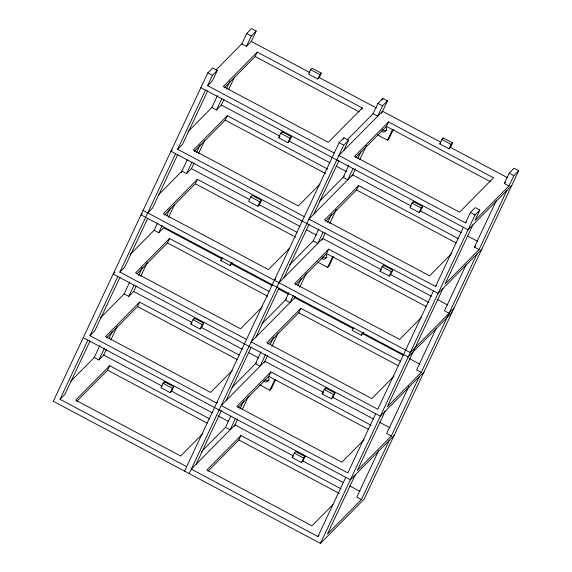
<?xml version="1.0" encoding="UTF-8"?>
<svg xmlns="http://www.w3.org/2000/svg" width="572" height="572" viewBox="0 0 572 572"><rect width="100%" height="100%" fill="white"/><g stroke="black" fill="none" stroke-linecap="round" stroke-linejoin="round"><path stroke-width="0.86" d="M334.234 153.039L207.6 85.671L212.455 80.759L217.331 70.399L212.698 67.932L207.843 72.851L53.296 401.279L320.456 543.4L364.157 499.149L518.704 170.721L514.071 168.254L509.216 173.173L504.347 183.526L508.98 185.993L513.849 175.64L518.704 170.721M186.651 466.666L60.017 399.306L87.859 340.133M217.796 401.823L216.581 403.053L89.947 335.692L117.796 276.519M246.518 339.439L119.884 272.079L175.575 153.725M304.297 216.652L177.663 149.285L205.512 90.111M207.6 85.671L212.477 75.318L217.331 70.399M90.083 340.812L64.872 394.387L60.017 399.306M120.02 277.198L94.809 330.773L89.947 335.692M147.698 218.382L124.739 267.16L119.884 272.079M177.799 154.404L152.588 207.986L147.733 212.898M207.736 90.791L182.518 144.373L177.663 149.285M70.742 381.288L94.23 357.507L99.871 345.509M100.679 317.674L124.167 293.894L129.808 281.896M129.994 254.683L154.097 230.28L157.486 223.08M181.195 172.701L187.216 159.903M187.773 131.896L211.876 107.486L217.524 95.495M241.813 43.872L246.689 33.519L251.544 28.6L256.177 31.067L251.301 41.42L246.446 46.339L241.813 43.872L215.858 70.156M94.23 357.507L98.863 359.974L104.504 347.976M109.023 338.381L112.412 331.181M124.167 293.894L128.8 296.353L134.062 285.163M138.581 275.561L142.342 267.567M154.097 230.28L158.73 232.74L162.119 225.547M166.631 215.951L170.02 208.751M158.458 194.88L181.946 171.1L186.579 173.566L191.849 162.369M196.36 152.774L200.121 144.78M211.876 107.486L216.509 109.953L221.779 98.756M226.297 89.16L230.058 81.16M246.446 46.339L251.322 35.979L256.177 31.067M98.863 359.974L103.718 355.055L106.349 349.456M110.868 339.861L117.267 326.262M128.8 296.353L133.655 291.441L136.286 285.843M140.805 276.247L147.197 262.648M168.475 217.431L174.503 204.633M186.579 173.566L191.434 168.647L194.065 163.049M198.584 153.453L204.604 140.662M216.509 109.953L221.371 105.034L224.002 99.435M228.514 89.84L234.541 77.048M76.684 401.451L107.586 370.163L109.674 365.722L209.981 419.083M106.621 337.837L137.516 306.542L139.604 302.109L239.132 355.048M137.173 273.595L167.453 242.928L169.541 238.495L269.069 291.434M164.4 215.043L195.302 183.755L197.39 179.315L296.911 232.261M194.33 151.43L225.232 120.141L227.32 115.701L327.634 169.062M224.267 87.816L255.169 56.528L257.257 52.088L362.269 107.951L361.575 109.431M163.034 383.304L160.946 387.744L170.213 392.678L171.664 391.198L173.752 386.765L164.493 381.831L163.034 383.304L172.301 388.238L173.752 386.765M190.876 324.131L192.964 319.691L194.423 318.218L203.689 323.144L201.601 327.584L200.143 329.057L190.876 324.131L191.849 323.151M232.232 262.491L230.08 265.444L220.813 260.517L222.208 257.557M250.75 196.904L248.663 201.344L257.922 206.27L259.381 204.797L261.468 200.357L252.202 195.431L250.75 196.904L260.017 201.83L261.468 200.357M278.593 137.723L280.68 133.29L282.139 131.81L291.405 136.744L289.318 141.184L287.859 142.657L278.593 137.723L279.565 136.744M310.617 69.677L308.53 74.11L317.796 79.043L319.255 77.563L321.342 73.13L312.076 68.197L310.617 69.677L319.884 74.603L321.342 73.13M163.792 383.312L164.493 381.831M193.729 319.698L194.423 318.218M281.445 133.29L282.139 131.81M170.213 392.678L172.301 388.238M200.143 329.057L202.231 324.624L203.689 323.144M230.08 265.444L231.474 262.491M257.922 206.27L260.017 201.83M287.859 142.657L289.947 138.217L291.405 136.744M317.796 79.043L319.884 74.603M184.563 471.106L339.103 142.678L343.958 137.766L348.591 140.226L343.722 150.586M343.214 139.353L343.958 137.766M189.189 473.573L343.736 145.145L348.591 140.226M196.139 464.214L221.35 410.639M226.069 400.6L251.287 347.025M256.006 336.987L278.957 288.209M283.855 277.813L309.066 224.231M313.785 214.2L338.996 160.618M201.394 451.737L225.497 427.334L230.759 416.137M261.075 351.723L255.427 363.72L260.06 366.187L265.708 354.19M288.753 292.907L285.364 300.107L289.997 302.567L293.386 295.374M289.725 264.707L313.213 240.926L318.854 228.936M348.791 165.322L343.143 177.313L347.776 179.78L353.046 168.583M347.125 139.983L373.08 113.699L377.949 103.346L382.811 98.427L387.437 100.894L381.581 113.349M382.06 100.021L382.811 98.427M235.392 418.604L230.13 429.801L225.497 427.334M239.911 409.009L243.672 401.008M270.22 344.594L273.609 337.394M297.898 285.778L301.287 278.578M323.108 232.196L317.839 243.393L313.213 240.926M327.627 222.601L331.388 214.607M357.936 158.187L360.946 151.787M387.437 100.894L382.582 105.813L377.713 116.166L373.08 113.699M234.413 426.097L237.823 418.854M242.135 409.688L248.427 396.303M264.343 362.484L267.553 355.67M271.922 346.382L278.085 333.276M294.659 298.062L295.417 296.453M299.742 287.258L306.52 272.865M321.943 240.09L325.332 232.875M329.701 223.588L336.243 209.688M352.059 176.083L355.469 168.833M359.781 159.667L366.559 145.274M207.951 471.278L238.846 439.99L240.934 435.549L341.248 488.91M237.88 407.664L268.783 376.376L270.871 371.936L371.185 425.296M267.818 344.051L298.72 312.755L300.808 308.322L400.336 361.268M295.667 284.87L326.562 253.582L328.65 249.142L428.964 302.502M325.597 221.257L356.499 189.968L358.587 185.528L458.115 238.474M355.534 157.643L386.436 126.355L388.524 121.915L493.536 177.778L459.545 212.198L354.533 156.335L388.524 121.915M259.817 384.849L269.855 390.19L274.982 379.286M317.596 262.062L327.634 267.396L332.761 256.499M377.463 134.828L387.501 140.169L392.635 129.272M275.704 379.372L271.314 388.717L269.855 390.19M333.49 256.578L329.093 265.923L327.634 267.396M393.357 129.351L388.96 138.696L387.501 140.169M292.206 457.571L294.301 453.138L295.753 451.658L305.019 456.592L302.931 461.025L301.473 462.505L292.206 457.571L293.179 456.592M322.143 393.958L324.231 389.518L325.69 388.045L334.956 392.978L332.868 397.411L331.41 398.891L322.143 393.958L323.116 392.978M353.467 327.384L352.08 330.344L361.347 335.271L363.499 332.318M379.922 271.171L382.01 266.731L383.469 265.258L392.735 270.184L390.647 274.624L389.189 276.097L379.922 271.171L380.895 270.184M411.947 203.117L409.859 207.557L419.126 212.484L420.584 211.011L422.672 206.571L413.406 201.644L411.947 203.117L421.214 208.044L422.672 206.571M439.796 143.944L441.884 139.504L443.336 138.031L452.602 142.957L450.514 147.397L449.063 148.87L439.796 143.944L440.762 142.957M324.996 389.525L325.69 388.045M382.775 266.738L383.469 265.258M412.705 203.124L413.406 201.644M442.642 139.504L443.336 138.031M301.473 462.505L303.56 458.065L305.019 456.592M331.41 398.891L333.497 394.451L334.956 392.978M361.347 335.271L362.734 332.318M389.189 276.097L391.277 271.657L392.735 270.184M419.126 212.484L421.214 208.044M449.063 148.87L451.151 144.43L452.602 142.957M292.885 455.684L234.985 424.882L191.284 469.133L317.91 536.5L345.76 477.32M375.697 413.706L347.847 472.88L221.214 405.519L264.915 361.268L323.602 392.485M433.476 290.919L377.785 409.266L251.151 341.906L294.852 297.654L353.532 328.871M411.318 206.077L352.631 174.86L308.93 219.112L435.564 286.479L463.406 227.306M440.469 142.049L382.568 111.247L338.867 155.498L465.501 222.865L470.37 212.505L475.225 207.593L479.858 210.053L474.989 220.413L508.98 185.993M320.456 543.4L475.003 214.972L479.858 210.053M355.248 474.867L327.398 534.048L361.39 499.628L389.239 440.447M385.185 411.254L357.336 470.427L391.327 436.014L419.176 376.834M442.964 288.467L387.273 406.814L421.264 372.401L476.955 254.047M472.901 224.853L445.052 284.027L479.043 249.607L506.885 190.433M378.585 450.779L356.756 497.161L361.39 499.628M408.894 386.365L386.693 433.547L391.327 436.014M436.193 328.349L416.631 369.934L421.264 372.401M466.302 264.378L444.473 310.76L449.106 313.22M479.043 249.607L474.41 247.14L496.231 200.765M257.257 52.088L223.266 86.508L328.278 142.371L362.269 107.951M172.193 150L170.942 151.258L438.109 293.379L481.81 249.127M227.32 115.701L193.329 150.121L298.341 205.984L319.977 184.077M142.256 213.613L141.012 214.872L408.172 356.992L451.873 312.741M197.39 179.315L163.399 213.735L268.411 269.598L289.425 248.32M114.986 272.208L113.163 274.052L380.33 416.173L424.031 371.922M158.73 232.74L163.585 227.828L221.486 258.623M169.541 238.495L135.55 272.908L240.562 328.771L262.19 306.871M139.604 302.109L105.62 336.522L210.632 392.385L232.261 370.484M109.674 365.722L75.683 400.143L180.695 455.998L202.938 433.476M220.813 260.517L221.786 259.531M319.662 201.094L344.358 176.083M358.587 185.528L324.596 219.948L429.608 275.811L451.859 253.282M274.36 280.266L275.575 279.036M278.993 282.732L322.701 238.474L381.381 269.691M328.65 249.142L294.659 283.562L399.671 339.425L421.307 317.524M261.876 323.888L286.579 298.877M300.808 308.322L266.817 342.742L371.829 398.598L394.079 376.076M231.946 387.501L256.642 362.491M270.871 371.936L236.88 406.356L341.892 462.219L364.142 439.689M240.934 435.549L206.95 469.969L311.962 525.832L332.968 504.554M465.501 222.865L466.709 221.636M504.347 183.526L505.555 182.296M511.747 185.514L468.039 229.765L200.879 87.645M435.564 286.479L436.779 285.249M474.41 247.14L475.625 245.917M453.961 308.308L410.26 352.559L143.1 210.439M394.094 435.535L350.393 479.786L83.226 337.666M317.91 536.5L319.126 535.27M246.689 33.519L251.322 35.979M377.949 103.346L382.582 105.813M509.216 173.173L513.849 175.64M441.884 139.504L451.151 144.43M251.301 41.42L309.988 72.637M319.255 77.563L376.369 107.951M450.514 147.397L507.636 177.778M255.169 56.528L359.395 111.969M386.436 126.355L490.662 181.796M207.843 72.851L212.477 75.318M339.103 142.678L343.736 145.145M470.37 212.505L475.003 214.972M280.68 133.29L289.947 138.217M221.371 105.034L280.051 136.25M289.318 141.184L330.001 162.827M336.264 166.152L346.432 171.564M420.584 211.011L461.268 232.654M467.531 235.986L477.699 241.391M225.232 120.141L325.547 173.502M356.499 189.968L456.027 242.914M382.01 266.731L391.277 271.657M191.434 168.647L249.335 199.449M259.381 204.797L300.071 226.44M306.327 229.772L316.502 235.178M390.647 274.624L431.331 296.267M437.594 299.599L447.769 305.005M195.302 183.755L295.61 237.115M326.562 253.582L426.09 306.528M231.538 263.971L272.222 285.614M278.485 288.946L288.653 294.358M362.798 333.798L403.489 355.441M408.966 358.358L419.919 364.185M167.453 242.928L267.76 296.289M298.72 312.755L398.241 365.701M192.964 319.691L202.231 324.624M324.231 389.518L333.497 394.451M133.655 291.441L191.556 322.243M201.601 327.584L242.285 349.227M248.548 352.559L258.723 357.972M332.868 397.411L373.552 419.054M379.815 422.386L389.982 427.799M137.516 306.542L237.044 359.488M268.783 376.376L368.311 429.315M294.301 453.138L303.56 458.065M103.718 355.055L162.398 386.272M171.664 391.198L212.355 412.841M217.832 415.758L228.786 421.585M302.931 461.025L343.622 482.675M349.878 486L360.053 491.412M107.586 370.163L207.107 423.101M238.846 439.99L339.16 493.35M269.047 380.115A3.525 3.239 44.6 0 1 264.929 379.644M268.361 376.941A3.525 3.239 44.6 0 1 263.47 381.116M326.827 257.321A3.525 3.239 44.6 0 1 322.708 256.849M326.147 254.154A3.525 3.239 44.6 0 1 321.25 258.329M386.701 130.094A3.525 3.239 44.6 0 1 382.575 129.622M386.014 126.927A3.525 3.239 44.6 0 1 381.116 131.095"/></g></svg>
